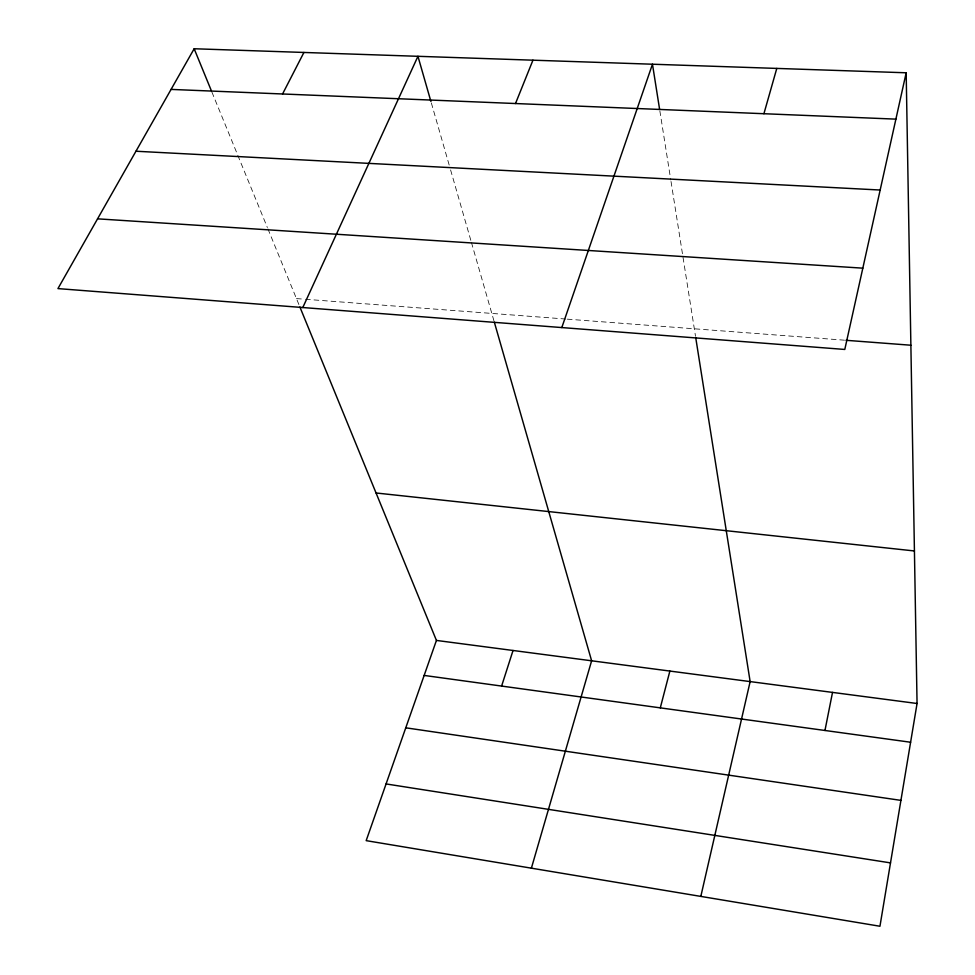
<?xml version="1.0" encoding="UTF-8"?>
<svg xmlns="http://www.w3.org/2000/svg" width="975" height="975" viewBox="0 0 975 975"><rect width="100%" height="100%" fill="white"/><g stroke="black" fill="none" stroke-linecap="round" stroke-linejoin="round"><path stroke-width="0.73" stroke-dasharray="4.88 3.66" d="M296.461 298.594L303.968 299.167M305.467 299.276L565.756 319.032M567.255 319.154L844.508 340.19M211.904 92.077L267.357 227.516M267.93 228.906L299.325 305.602M431.34 102.923L450.17 168.492M450.596 169.942L471.023 241.032M471.437 242.483L493.898 320.678M659.843 110.809L670.776 179.948M671.019 181.46L695.516 336.302"/><path stroke-width="1.46" d="M906.177 72.784L844.789 349.452L57.939 288.6L194.159 48.75L906.177 72.784L917.061 703.499L879.95 926.25L366.173 840.645L436.434 640.429L299.898 307.003M824.96 730.482L832.516 692.408M700.818 896.403L750.141 681.598L695.748 337.801M660.294 707.862L669.874 671.068M763.912 113.722L776.783 68.421M531.387 868.177L591.618 660.794L494.313 322.128M501.613 686.071L513.033 650.483M561.807 327.563L652.47 64.216L659.6 109.31M515.507 103.533L532.947 60.182M302.798 307.539L417.946 56.306L430.913 101.473M282.567 93.978L303.92 52.455M171.064 89.407L895.903 119.133M135.952 151.235L880.169 190.027M97.561 218.839L862.826 268.162M846.02 340.299L910.882 345.223M376.058 492.984L914.428 550.96M436.434 640.429L917.061 703.499M424.149 675.431L910.613 742.243M405.771 727.813L900.924 800.378M386.076 783.937L890.516 862.887M194.159 48.75L211.331 90.675"/></g></svg>
